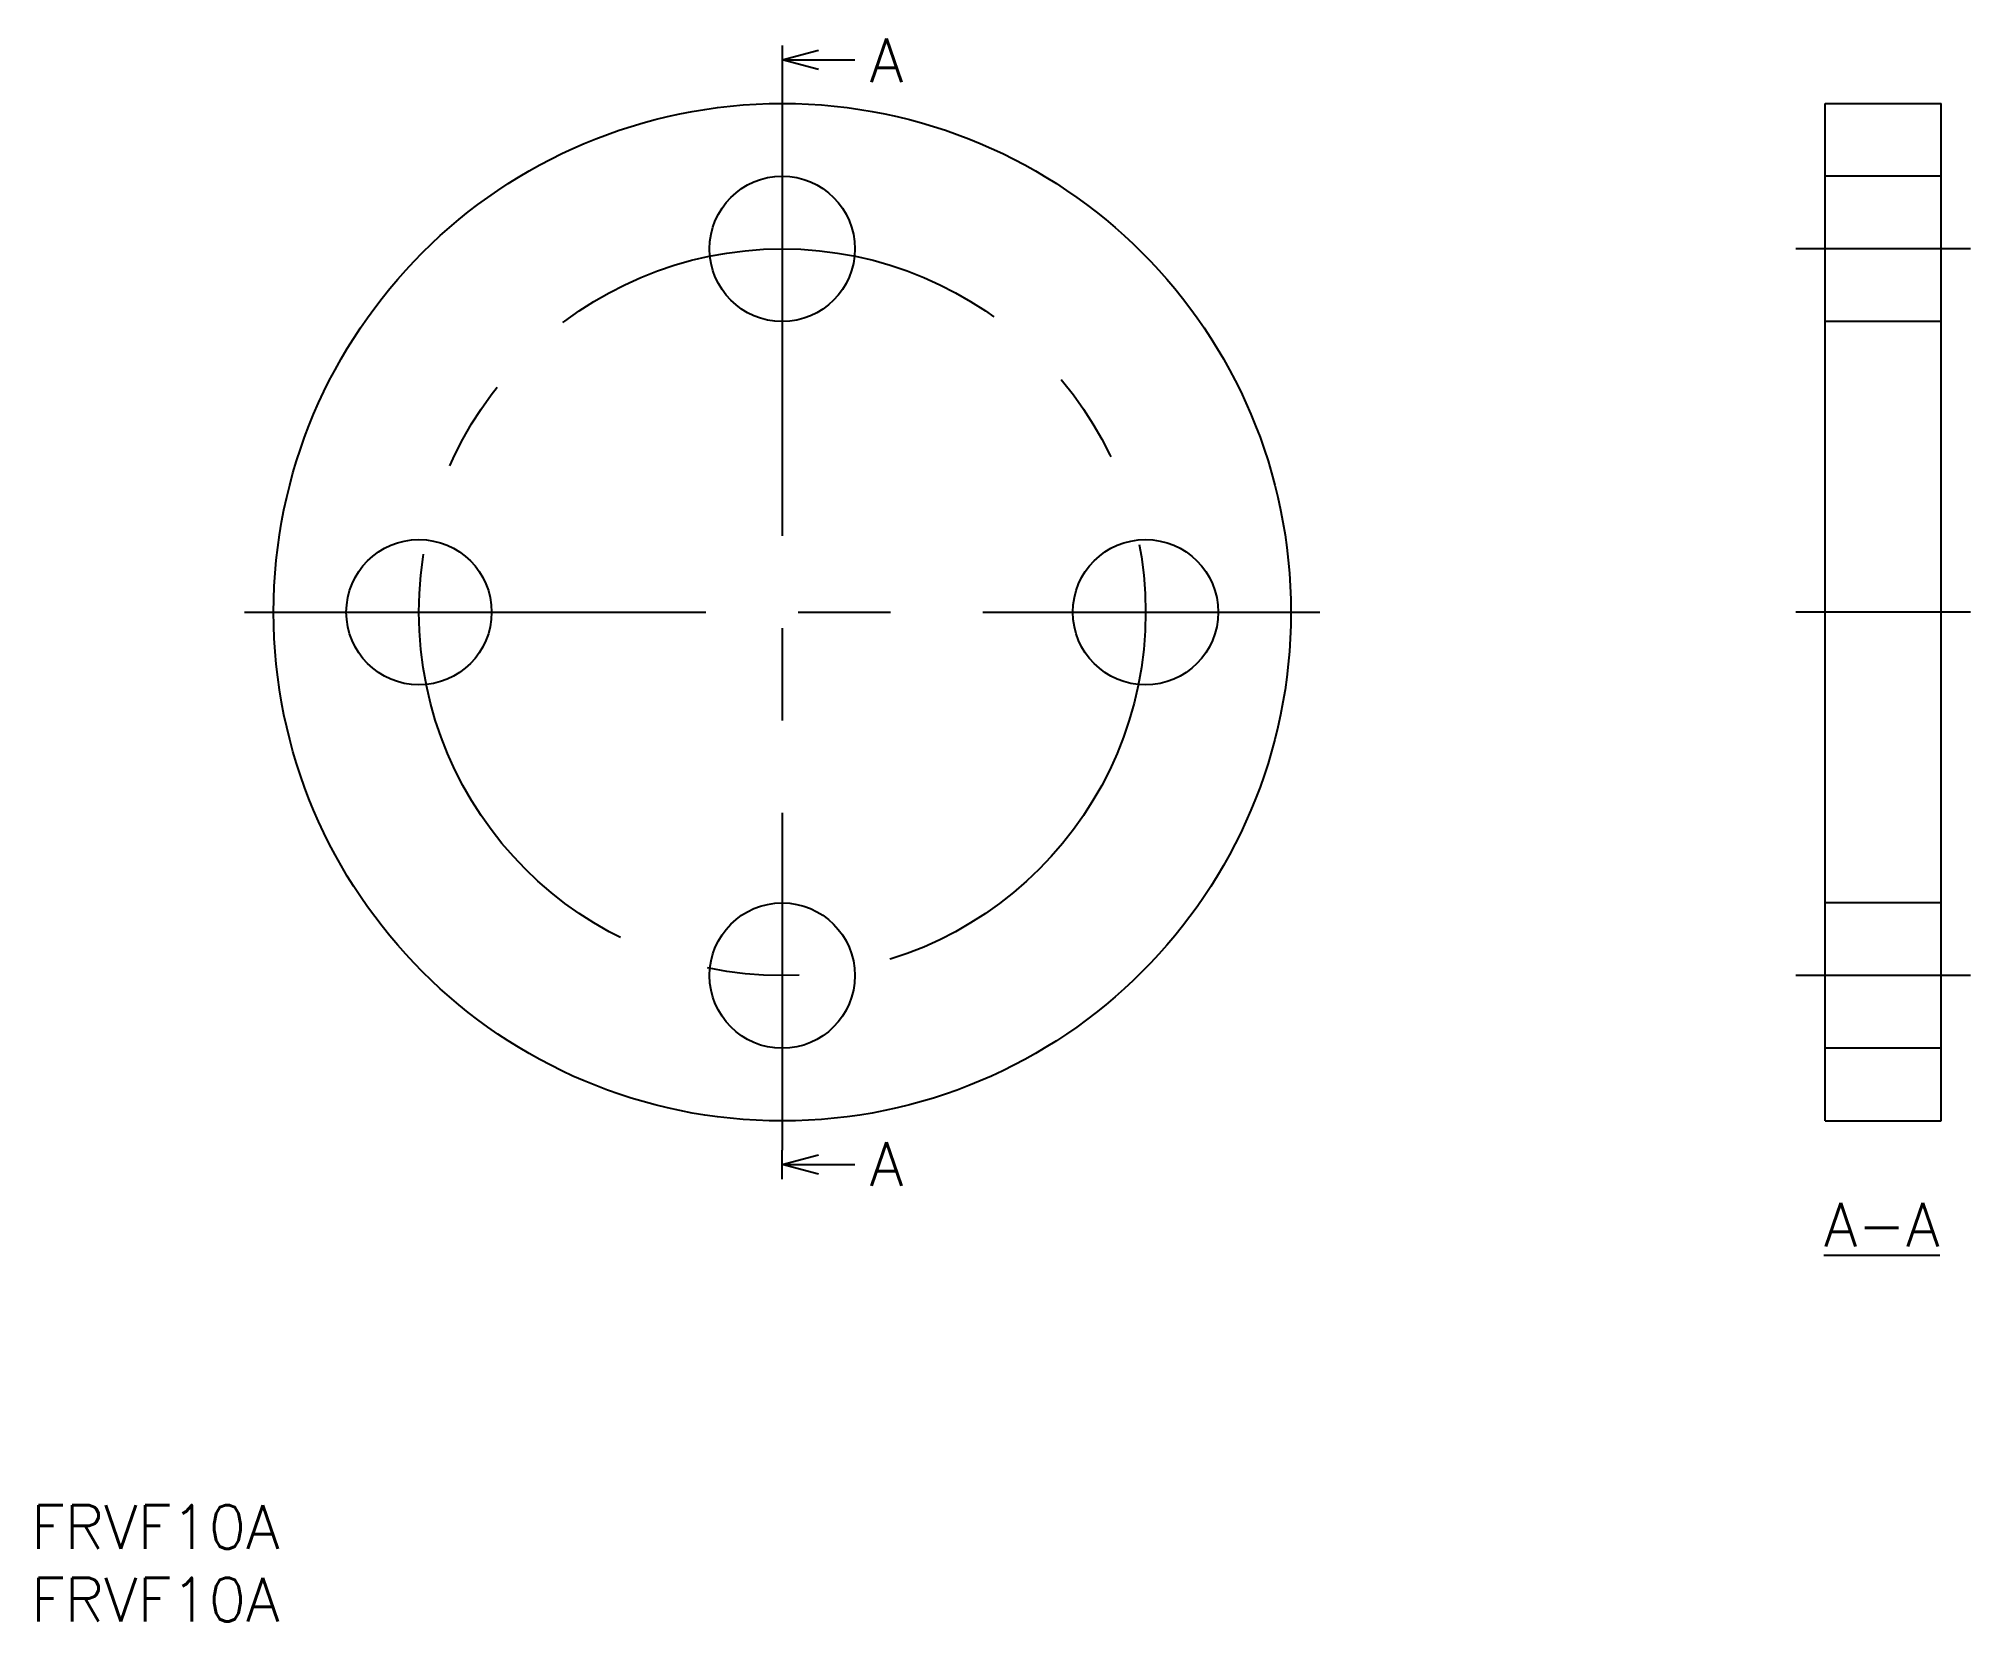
# Model space of a CAD drawing. Extents: x -123 to 10, y -69 to 39.
import ezdxf

# ---------------------------------------------------------------- set-up
doc = ezdxf.new("R2010")
doc.units = 0
doc.linetypes.add('CENTER', pattern=[50.8, 31.75, -6.35, 6.35, -6.35])
doc.layers.get('0').update_dxf_attribs({"linetype": 'CONTINUOUS'})
doc.layers.add('CENTER', color=1, linetype='CENTER')
doc.styles.get("Standard").update_dxf_attribs({"font": 'txt.shx', "height": 3, "bigfont": 'bigfont.shx'})

# ---------------------------------------------------------------- blocks, each defined once
blk = doc.blocks.new('*U6')
at = {"color": 7, "linetype": 'CONTINUOUS'}
blk.add_text('FRVF10A', height=3, dxfattribs=at).set_placement((-123.45, -64.43))
blk = doc.blocks.new('*U7')
at = {"color": 7, "linetype": 'CONTINUOUS'}
blk.add_text('FRVF10A', height=3, dxfattribs=at).set_placement((-123.45, -69.43))
blk = doc.blocks.new('*U12')
at = {"color": 137, "linetype": 'CONTINUOUS'}
blk.add_text('%%UA-A', height=3, dxfattribs=at).set_placement((-0.08, -43.64))
blk = doc.blocks.new('_OPEN30')
at = {"color": 0, "linetype": 'BYBLOCK'}
for p, q in [((-1, 0.268), (0, 0)), ((0, 0), (-1, -0.268)), ((0, 0), (-1, 0))]:
    blk.add_line(p, q, dxfattribs=at)
blk = doc.blocks.new('*U13')
at = {"color": 7, "linetype": 'CONTINUOUS'}
blk.add_lwpolyline([(-69.26, 38), (-66.76, 38)], dxfattribs=at)
at = {"color": 7, "linetype": 'CONTINUOUS', "xscale": 2.5, "yscale": 2.5, "zscale": 2.5, "rotation": 179.9999999999977}
blk.add_blockref('_OPEN30', (-71.76, 38), dxfattribs=at)
blk = doc.blocks.new('*U14')
at = {"color": 137, "linetype": 'CONTINUOUS'}
blk.add_text('A', height=3, rotation=360, dxfattribs=at).set_placement((-65.75, 36.46))
blk = doc.blocks.new('*U15')
at = {"color": 7, "linetype": 'CONTINUOUS'}
blk.add_lwpolyline([(-69.26, -38), (-66.76, -38)], dxfattribs=at)
at = {"color": 7, "linetype": 'CONTINUOUS', "xscale": 2.5, "yscale": 2.5, "zscale": 2.5, "rotation": 180.0000000000023}
blk.add_blockref('_OPEN30', (-71.76, -38), dxfattribs=at)
blk = doc.blocks.new('*U16')
at = {"color": 137, "linetype": 'CONTINUOUS'}
blk.add_text('A', height=3, dxfattribs=at).set_placement((-65.75, -39.46))

msp = doc.modelspace()

# ---------------------------------------------------------------- linework, layer by layer
at = {"color": 7, "linetype": 'CONTINUOUS'}
for p, q in [((0, 35), (8, 35)), ((0, -35), (0, 35)), ((8, -35), (8, 35)), ((8, 30), (0, 30)), ((8, 20), (0, 20)), ((8, -20), (0, -20)), ((8, -30), (0, -30)), ((0, -35), (8, -35))]:
    msp.add_line(p, q, dxfattribs=at)
for centre, radius in [((-71.76, 0), 35), ((-71.76, 25), 5), ((-96.76, 0), 5), ((-46.76, 0), 5), ((-71.76, -25), 5)]:
    msp.add_circle(centre, radius, dxfattribs=at)
at = {"layer": 'CENTER', "color": 1, "linetype": 'CENTER'}
for p, q in [((-71.76, 39), (-71.76, 37)), ((-71.76, 39), (-71.76, 37)), ((-71.76, 37), (-71.76, -37)), ((10, 25), (-2, 25)), ((-108.76, 0), (-34.76, 0)), ((10, 0), (-2, 0)), ((10, -25), (-2, -25)), ((-71.76, -39), (-71.76, -37)), ((-71.76, -39), (-71.76, -37))]:
    msp.add_line(p, q, dxfattribs=at)
msp.add_circle((-71.76, 0), 25, dxfattribs=at)
msp.add_circle((-71.76, 0), 25, dxfattribs=at)

# ---------------------------------------------------------------- block references
at = {"color": 7, "linetype": 'CONTINUOUS'}
for name in ['*U13', '*U14', '*U16', '*U15', '*U12', '*U6', '*U7']:
    msp.add_blockref(name, (0, 0), dxfattribs=at)

doc.saveas('drawing.dxf')
